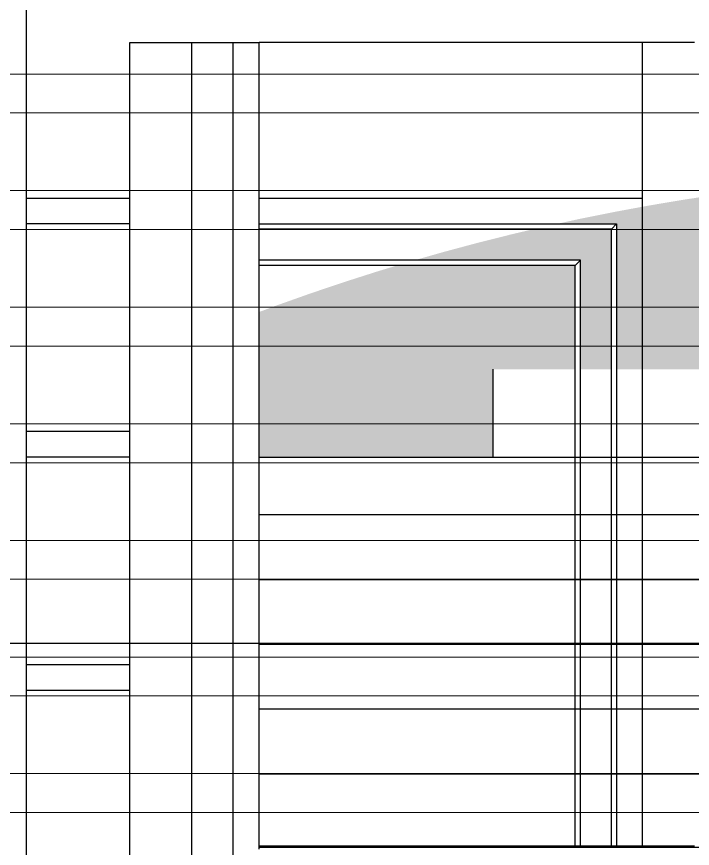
# Model space of a CAD drawing. Header units: inches. Extents: x 37.8 to 126.9, y 5.9 to 51.9.
# Drawn here: x 111.37 to 112.674, y 31.387 to 32.992 of the extents above; entities that cross this region are included whole.
import ezdxf

# ---------------------------------------------------------------- set-up
doc = ezdxf.new("R2010")
doc.units = ezdxf.units.IN
doc.header["$MEASUREMENT"] = 0
doc.layers.add('LAYER1', color=8, linetype='Continuous', lineweight=9)
doc.layers.add('TEXT.', color=7, linetype='Continuous')

msp = doc.modelspace()

# ---------------------------------------------------------------- hatches: boundary and pattern name
h = msp.add_hatch(color=0)
h.dxf.hatch_style = 1
h.paths.add_polyline_path([(112.51803, 32.58228), (112.36791, 32.58228), (112.32519, 32.57226), (112.25973, 32.55582), (112.19455, 32.53833), (112.13826, 32.52228), (112.45803, 32.52228), (112.45803, 32.31184), (112.51803, 32.31184)])
h.paths.add_polyline_path([(112.57803, 32.62549), (112.52301, 32.61533), (112.45685, 32.60202), (112.41208, 32.59228), (112.52803, 32.59228), (112.52803, 32.31184), (112.57803, 32.31184)])
h.paths.add_polyline_path([(112.67803, 32.64215), (112.65594, 32.63879), (112.58938, 32.62759), (112.57803, 32.62549), (112.57803, 32.31184), (112.67803, 32.31184)])
h.paths.add_polyline_path([(114.6553, 32.47971), (114.59101, 32.50028), (114.52641, 32.51982), (114.46151, 32.53833), (114.39632, 32.55582), (114.33087, 32.57226), (114.26516, 32.58767), (114.19921, 32.60202), (114.13304, 32.61533), (114.06667, 32.62759), (114.00012, 32.63879), (113.93339, 32.64894), (113.86652, 32.65802), (113.7995, 32.66604), (113.73237, 32.67299), (113.66514, 32.67888), (113.59782, 32.6837), (113.53043, 32.68745), (113.46299, 32.69013), (113.39552, 32.69173), (113.32803, 32.69227), (113.26054, 32.69173), (113.19307, 32.69013), (113.12563, 32.68745), (113.05824, 32.6837), (112.99092, 32.67888), (112.92369, 32.67299), (112.85656, 32.66604), (112.78954, 32.65802), (112.72266, 32.64894), (112.67803, 32.64215), (112.67803, 32.31184), (114.81803, 32.31184), (114.81803, 32.42239), (114.78284, 32.43552), (114.71924, 32.45812)])
h.paths.add_polyline_path([(111.83803, 32.14228), (112.28929, 32.14228), (112.28929, 32.31184), (112.44803, 32.31184), (112.44803, 32.51228), (112.10471, 32.51228), (112.06504, 32.50028), (112.00076, 32.47971), (111.93681, 32.45812), (111.87322, 32.43552), (111.83803, 32.42239)])
at = {"true_color": 0x9898cc}
h = msp.add_hatch(dxfattribs=at)
h.set_pattern_fill('ANSI31', color=253, angle=135)
h.set_pattern_definition([(180, (290.93332, 356.28142), (-1e-17, -0.125), [])])
h.paths.add_polyline_path([(114.81803, 32.14228), (111.83803, 32.14228), (111.83803, 31.44228), (114.81803, 31.44228)])
at = {"layer": 'LAYER1', "true_color": 0xc2b093}
h = msp.add_hatch(dxfattribs=at)
h.set_pattern_fill('ANSI32', color=253, scale=0.6, angle=135)
h.set_pattern_definition([(180, (290.93332, 359.28142), (-1e-17, -0.225), []), (180, (290.85832, 359.35642), (-1e-17, -0.225), [])])
h.paths.add_polyline_path([(106.05653, 37.34228), (106.05653, 37.54228), (106.05653, 37.59228), (106.05653, 37.99228), (106.05653, 38.04228), (106.05653, 38.44228), (106.05653, 38.49228), (106.05653, 38.84228), (107.05653, 38.84228), (107.05653, 38.49228), (107.05653, 38.44228), (107.05653, 38.04228), (107.05653, 37.99228), (107.05653, 37.59228), (107.05653, 37.54228), (107.05653, 37.34228)], flags=16)
h.paths.add_polyline_path([(107.99803, 37.34228), (107.99803, 37.54228), (107.99803, 37.59228), (107.99803, 37.99228), (107.99803, 38.04228), (107.99803, 38.44228), (107.99803, 38.49228), (107.99803, 38.84228), (108.99803, 38.84228), (108.99803, 38.49228), (108.99803, 38.44228), (108.99803, 38.04228), (108.99803, 37.99228), (108.99803, 37.59228), (108.99803, 37.54228), (108.99803, 37.34228)], flags=16)
h.paths.add_polyline_path([(116.59064, 26.14228), (116.59064, 26.94228), (117.19803, 26.94228), (117.19803, 26.14228)])
h.paths.add_polyline_path([(117.39803, 37.34228), (109.19803, 37.34228), (109.19803, 40.69228), (109.19803, 40.99228), (104.09803, 40.99228), (104.09803, 37.34228), (102.15807, 37.34228), (102.15807, 20.54228), (107.51799, 20.54228), (107.51799, 22.74228), (108.71799, 22.74228), (108.71799, 20.54228), (108.91799, 20.54228), (108.91799, 22.74228), (112.11799, 22.74228), (112.11799, 20.54228), (117.39803, 20.54228)])

# ---------------------------------------------------------------- linework, layer by layer
for p, q in [((111.38803, 33.04228), (111.38803, 32.64228)), ((111.58803, 32.94228), (111.70803, 32.94228)), ((111.58803, 32.64228), (111.58803, 32.94228)), ((111.70803, 30.64228), (111.70803, 32.94228)), ((111.70803, 32.94228), (111.78803, 32.94228)), ((111.78803, 30.64228), (111.78803, 32.94228)), ((111.78803, 32.94228), (111.83803, 32.94228)), ((111.83803, 32.64228), (111.83803, 32.94228)), ((112.57803, 32.94228), (111.83803, 32.94228)), ((112.57803, 32.64228), (112.57803, 32.94228)), ((112.67803, 32.94228), (112.57803, 32.94228)), ((111.38803, 32.64228), (111.58803, 32.64228)), ((111.38803, 32.64228), (111.38803, 32.59228)), ((111.58803, 32.59228), (111.58803, 32.64228)), ((111.83803, 32.64228), (112.57803, 32.64228)), ((111.83803, 32.59228), (111.83803, 32.64228)), ((112.57803, 31.39228), (112.57803, 32.64228)), ((112.57803, 32.14228), (112.57803, 32.62549)), ((111.58803, 32.59228), (111.38803, 32.59228)), ((111.38803, 32.59228), (111.38803, 32.19228)), ((111.58803, 32.19228), (111.58803, 32.59228)), ((111.83803, 32.59228), (112.52803, 32.59228)), ((111.83803, 32.58228), (111.83803, 32.59228)), ((112.51803, 32.58228), (111.83803, 32.58228)), ((111.83803, 32.52228), (111.83803, 32.58228)), ((112.51803, 32.58228), (112.52803, 32.59228)), ((112.51803, 31.39228), (112.51803, 32.58228)), ((112.51803, 32.14228), (112.51803, 32.58228)), ((112.52803, 32.59228), (112.52803, 31.39228)), ((112.52803, 32.59228), (112.52803, 32.14228)), ((112.45803, 32.52228), (111.83803, 32.52228)), ((111.83803, 32.51228), (111.83803, 32.52228)), ((112.44803, 32.51228), (112.45803, 32.52228)), ((112.45803, 31.39228), (112.45803, 32.52228)), ((112.45803, 32.14228), (112.45803, 32.52228)), ((112.44803, 32.51228), (111.83803, 32.51228)), ((111.83803, 31.39228), (111.83803, 32.51228)), ((112.44803, 31.39228), (112.44803, 32.51228)), ((112.44803, 32.14228), (112.44803, 32.51228)), ((112.28929, 32.31184), (112.28929, 32.14228)), ((111.38803, 32.19228), (111.58803, 32.19228)), ((111.38803, 32.19228), (111.38803, 32.14228)), ((111.58803, 32.14228), (111.58803, 32.19228)), ((111.58803, 32.14228), (111.38803, 32.14228)), ((111.38803, 32.14228), (111.38803, 31.74228)), ((111.58803, 31.74228), (111.58803, 32.14228)), ((111.38803, 31.74228), (111.58803, 31.74228)), ((111.38803, 31.74228), (111.38803, 31.69228)), ((111.58803, 31.69228), (111.58803, 31.74228)), ((111.58803, 31.69228), (111.38803, 31.69228)), ((111.38803, 31.69228), (111.38803, 31.29228)), ((111.58803, 31.29228), (111.58803, 31.69228)), ((111.83803, 31.39228), (112.44803, 31.39228)), ((111.83803, 31.38581), (111.83803, 31.39228)), ((112.44803, 31.39228), (112.45803, 31.39228)), ((112.45803, 31.39228), (112.51803, 31.39228)), ((112.51803, 31.39228), (112.52803, 31.39228)), ((112.52803, 31.39228), (112.57803, 31.39228)), ((112.57803, 31.39228), (112.67803, 31.39228))]:
    msp.add_line(p, q)
msp.add_lwpolyline([(111.83803, 32.14228), (114.81803, 32.14228), (114.81803, 31.38904), (111.83803, 31.38904)], close=True)
at = {"layer": 'TEXT.', "color": 8}
msp.add_line((116.3116, 31.7825), (101.05421, 31.7825), dxfattribs=at)

doc.saveas('drawing.dxf')
